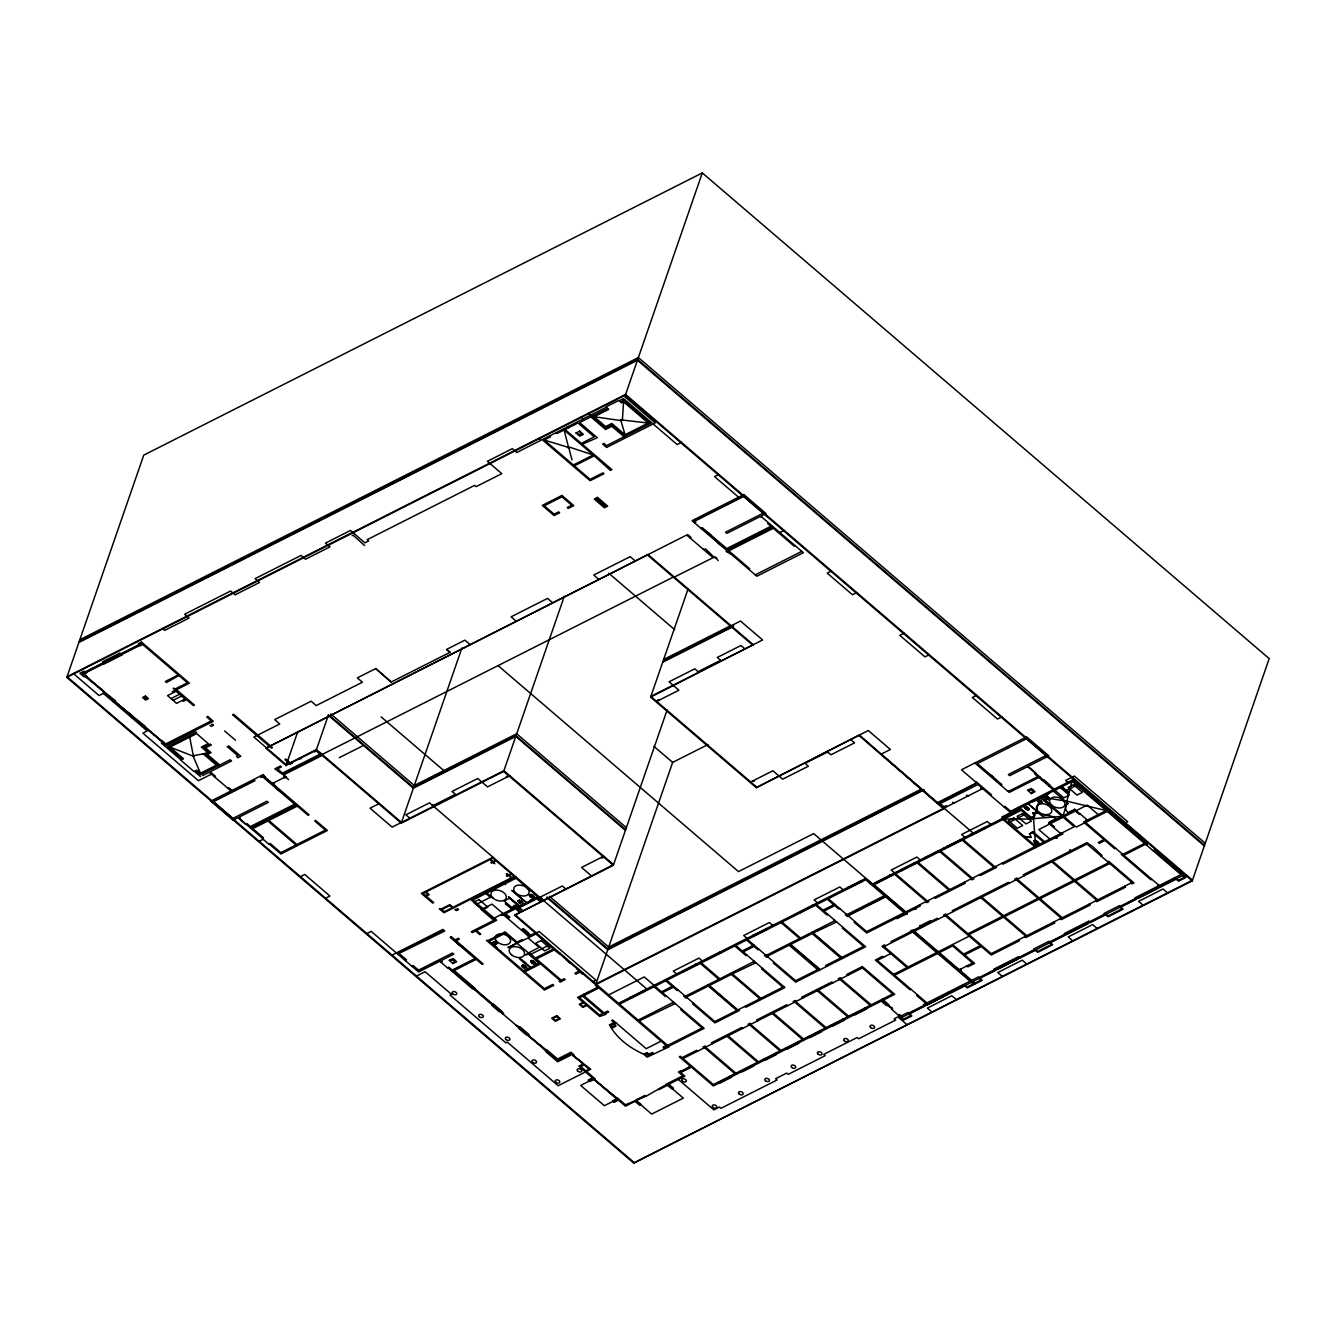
<?xml version="1.0" encoding="UTF-8"?>
<svg xmlns="http://www.w3.org/2000/svg" width="1336" height="1336" viewBox="0 0 1336 1336"><rect width="100%" height="100%" fill="white"/><g stroke="black" fill="none" stroke-linecap="round" stroke-linejoin="round"><path stroke-width="1.5" d="M517.9 900.932L519.27 900.247A3.774 2.405 19.1 0 1 521.591 901.399A3.624 2.305 19.1 0 0 519.236 900.28L517.967 900.915A3.624 2.305 19.1 0 0 519.053 902.702M521.725 965.744L523.077 965.043A3.774 2.405 19.1 0 1 525.399 966.212A3.624 2.305 19.1 0 0 523.044 965.093L521.791 965.728A3.624 2.305 19.1 0 0 522.877 967.498M1029.138 809.432L1029.138 809.432A3.624 2.305 19.1 0 0 1028.052 807.579M1033.78 841.079L1035.149 840.377A3.624 2.305 19.1 0 1 1037.454 841.58M1042.23 802.903L1042.163 802.852A3.624 2.305 19.1 0 0 1041.078 800.999M1049.612 799.078L1049.695 799.078A3.624 2.305 19.1 0 0 1048.526 797.241M194.338 756.26C185.854 756.076 210.136 753.855 206.896 751.851L201.352 747.091L208.266 743.601L196.609 733.614L169.922 747.091L183.533 758.748L181.095 759.967L164.996 746.173L195.173 730.926M549.564 435.92L550.582 436.788L544.203 440.012L573.344 464.995L593.201 454.958L568.401 446.758L564.059 429.992L557.045 433.532L556.026 432.647M497.526 942.615L497.526 942.548A3.774 2.405 19.1 0 1 496.474 944.001M623.561 401.869L648.261 423.044L625.048 434.785L620.923 420.606L622.376 420.289L623.561 401.869L621.624 402.854L619.169 400.75L623.478 398.579L677.152 444.554L681.477 442.383M568.318 446.758L568.034 447.894L569.704 447.827M1066.93 800.932L1072.24 780.107L1009.632 811.737L1012.838 813.14L1020.203 809.416M1067.33 801.667L1063.122 815.845L1075.33 809.683L1075.363 811.052L1079.254 814.375L1080.239 813.875M1033.747 818.534L1040.293 797.642L1074.261 826.733L1035.717 846.206L1001.75 817.114L1072.274 781.476L1180.957 874.596L1134.715 897.959L1136.168 899.362L1121.088 906.994L1119.401 905.691L1104.004 913.49L1105.457 914.876L1090.36 922.508L1089.525 921.79L1104.621 914.175M66.8 677.385L143.77 455.108L702.302 172.928L1269.2 658.615L1192.23 880.892L633.698 1163.072L66.8 677.385L625.332 395.189L702.302 172.928M328.572 714.576L316.214 750.247L286.038 765.495L265.864 748.227L686.671 535.035L712.94 557.563M286.038 765.495L297.728 731.761M316.214 750.247L401.268 823.126L461.905 647.993M401.268 823.126L503.672 771.39L564.31 596.257M688.14 588.792L650.615 697.141L756.293 787.672L859.432 734.984L943.75 808.814L595.672 984.665L514.61 915.21L613.558 864.626L503.906 770.688L392.166 827.134L370.039 808.196L379.391 803.47M265.864 748.227L648.043 554.557L753.27 644.703L650.615 697.141M514.61 915.21L613.324 865.327L667.165 709.85M595.672 984.665L672.643 762.405L708.013 744.536M756.293 787.672L868.283 730.525L890.394 749.479L881.059 754.189L973.226 833.163M633.698 1163.072L1192.48 880.19L625.582 394.487L67.034 676.684L633.949 1162.37M453.054 963.523L454.791 960.133L449.347 960.367L453.054 963.523L456.645 961.72L452.954 958.547L449.347 960.367M1031.375 793.484L1033.112 790.077L1027.668 790.311L1031.375 793.484L1034.966 791.663L1031.258 788.49L1027.668 790.311M497.326 948.309L490.429 942.348M531.695 896.122L531.578 896.172A2.104 1.336 19.1 0 0 532.029 896.707L532.246 896.723M533.214 962.755A2.104 1.336 19.1 0 1 532.864 962.271L533.047 962.17A2.104 1.336 19.1 0 1 533.832 962.621L533.749 962.621M1026.182 807.963L1026.148 807.929A2.087 1.336 19.1 0 0 1026.816 808.363L1027.033 808.313A2.104 1.336 19.1 0 0 1026.683 807.796L1026.415 807.746M1046.556 797.575A2.104 1.336 19.1 0 0 1047.29 798.043L1047.491 797.943A2.104 1.336 19.1 0 0 1047.157 797.442L1046.906 797.392M1035.951 842.114L1036.118 842.031A2.104 1.336 19.1 0 0 1036.402 842.649L1036.636 842.665M79.826 639.76L638.357 357.564L1205.256 843.266M79.141 641.748L637.673 359.551L1204.571 845.254M78.891 642.449L637.422 360.252L1204.337 845.955M606.177 406.812L618.485 400.6M352.119 535.669L353.105 535.168L364.594 545.505M565.044 429.491L577.97 422.961L594.219 436.872L581.277 443.402L564.026 428.622M85.621 671.958L83.817 671.223L79.859 673.227L83.934 676.717L85.721 676.667M121.459 653.855L119.656 653.12L102.505 661.788L103.089 663.124L104.108 664.009L122.478 654.723L121.359 653.605L138.593 644.887L139.428 645.605L122.194 654.306M86.289 671.891L94.372 667.8M94.739 667.616L102.822 663.541M122.127 653.772L130.21 649.697M130.577 649.513L138.66 645.422M607.579 408.432L579.607 422.577L597.275 437.724L582.296 444.27L611.955 469.688L610.435 470.456L594.219 455.826L574.363 465.863L590.095 479.34L602.937 472.86L603.955 473.729L590.128 480.709L542.199 439.644L606.243 407.28L608.698 409.384L594.136 416.732L605.609 426.568L611.804 423.445L625.048 434.785M620.522 401.902L623.528 400.382L650.448 423.445L606.527 445.639L603.939 443.418L602.636 444.086L606.561 447.46L655.258 422.861L623.428 395.573M86.339 672.425L103.59 663.708L102.755 662.99L85.521 671.707L86.64 672.826L84.235 674.045L86.723 676.166L85.621 676.868L115.764 701.066L112.992 701.617M576.05 432.947L579.64 431.144L583.331 434.317L579.74 436.12L576.05 432.947L581.544 435.219L579.64 431.144M103.373 693.367L99.064 695.538L73.33 673.511M178.256 674.947L165.313 681.477L166.516 682.512L178.907 675.498M144.238 697.793L145.49 697.158L146.793 698.277L145.541 698.912M132.247 718.1L132.782 716.981M171.008 698.578L179.625 694.219M173.079 700.365L181.713 696.006M142.05 726.5L144.822 725.949L114.679 701.767L133.266 716.58M196.576 732.111L167.735 746.674L182.447 759.282M718.851 474.414L714.543 476.585L738.608 497.209M218.636 765.578L205.31 754.155L209.084 752.251L203.54 747.492L210.453 744.002M203.54 747.492L205.544 747.876L211.472 744.87M376.101 668.885L390.997 682.145L450.282 652.202L446.875 649.764M692.749 521.29L744.486 495.138M694.536 522.81L695.839 522.159L694.72 521.207L743.851 496.374L763.374 513.107L725.515 532.229L726.867 533.381L759.833 516.731L761.921 517.182M200.534 776.617L194.421 771.39L196.86 770.154L200.467 773.243L216.449 765.177L203.122 753.755M202.504 775.615L209.151 772.258L230.994 790.962M211.372 774.162L198.446 780.692L142.919 733.13L147.227 730.942L103.189 693.2L103.724 692.081M701.183 528.522L702.485 527.87L726.7 548.595L770.939 526.25L767.599 523.395L768.584 522.894M214.528 776.851L215.514 776.35L210.153 771.757L231.529 760.952L230.143 759.766L200.5 774.746L195.774 770.705M689.994 537.89L690.979 537.389L687.656 534.534M708.397 532.914L710.835 535.018M227.855 788.273L228.84 787.772L231.98 790.478M703.32 549.313L705.775 549.079L713.558 556.745M717.983 542.917L720.488 545.055M211.556 801.717L254.308 780.107M260.77 776.834L263.292 775.565M265.113 777.135L263.342 774.63L210.871 801.132L233.082 820.17L238.292 817.532L263.459 839.091L259.151 841.279M673.945 576.751L282.581 774.479L274.832 768.818L280.41 766.012L281.428 766.881L277.554 768.835L282.547 773.11L320.189 754.105L316.482 750.932L314.611 751.884L313.593 751.016M772.943 526.618L726.4 550.131L692.081 520.706L743.818 494.57L766.029 513.592L760.819 516.23L803.387 552.703L756.861 576.217L726.784 550.449L773.31 526.935M674.329 577.068L713.758 557.329L715.979 557.346M283.766 774.83L322.894 755.074M714.209 557.296L716.68 557.947L715.595 558.481M727.151 550.766L726.066 551.3L728.538 551.952M726.767 551.902L728.487 551.033L701.834 528.188M271.776 782.846L274.247 783.48M284.718 776.316L283.633 776.851L285.019 778.036M271.826 783.764L285.904 776.65M273.162 784.032L275.667 786.169M286.104 777.502L288.593 779.639M718.1 560.619L716.313 558.114M731.043 554.089L727.819 552.319M779.873 532.563L784.182 530.392M276.335 788.524L278.773 790.611M339.244 757.696L362.874 745.772M239.411 818.484L240.396 817.983L239.278 817.031L268.302 802.368L266.95 801.216L233.049 818.35L213.526 801.633L254.976 780.675L253.64 779.539M748.611 569.153L749.613 568.652L728.788 550.816L773.344 528.304L794.152 546.14L795.154 545.639M250.416 827.919L296.943 804.406L262.624 774.997M250.784 828.236L297.327 804.723L309.017 814.76L308.031 815.261L297.344 806.092L268.87 820.488L296.909 844.502L325.383 830.124L314.695 820.972L315.68 820.471L327.387 830.491L280.861 854.005L269.154 843.968M755.274 574.864L801.817 551.35M262.491 838.256L263.476 837.772L252.788 828.604L267.885 820.989L295.924 845.003L280.827 852.635L270.139 843.467L268.803 844.152L262.457 838.724M831.576 570.973L827.251 573.161L852.435 594.72L856.743 592.549M663.658 659.516L730.675 625.649M731.143 625.749L740.478 621.023L762.605 639.977L650.866 696.44L756.543 786.971M662.957 661.504L733.715 625.766M662.723 662.205L733.464 626.467M432.096 805.074L433.549 805.341M719.904 659.667L719.92 660.669M432.831 805.708L455.376 794.319L452.052 791.463L477.737 778.487L487.556 786.887L509.734 775.682M300.433 876.633L304.742 874.462L329.909 896.022L325.6 898.21M656.694 701.433L678.872 690.228L669.069 681.811L694.753 668.835L698.093 671.691L720.638 660.301L717.298 657.446L740.929 645.505L744.904 648.929M904.121 633.13L899.813 635.318L924.98 656.878L929.288 654.707M492.984 857.244L421.391 893.417L432.68 903.086L433.666 902.585L426.184 896.155L429.157 894.652L426.017 891.964L489.945 859.649L492.45 861.803L490.83 862.622L491.481 863.173L493.101 862.355L494.754 863.774L493.719 862.037L496.14 860.818L511.137 873.66L508.715 874.88L506.327 873.694L508.081 875.197L506.478 876.015L508.732 875.748L511.237 877.886L452.971 907.328L449.815 904.639L441.164 909.014L439.344 908.797L443.97 912.755L515.562 876.583M366.866 933.563L371.191 931.376L418.569 971.973L440.128 961.085L441.231 962.037M515.93 876.9L470.94 899.646L494.621 919.936L471.257 931.726L472.276 932.612L475.516 930.975L479.774 934.615L480.76 934.115L476.501 930.474L496.625 920.304L494.671 917.899M458.165 909.432L456.378 910.334L455.259 909.382M477.386 903.821L490.312 897.291M392.049 955.123L442.884 929.438L444.738 931.025L398.996 953.436L406.545 959.899L405.242 960.567M443.552 930.023L397.677 953.203L405.894 960.233M603.755 856.226L581.577 867.431L591.38 875.848M750.715 781.977L772.893 770.772L782.712 779.172L808.397 766.196L805.057 763.34L827.619 751.951L830.942 754.807L854.572 742.866L850.581 739.459M513.675 906.66L515.111 905.925M514.059 907.712L516.581 906.443M519.186 905.507L492.333 919.068L481.227 909.565L491.999 904.121L503.104 913.624M530.158 900.464L535.82 897.608M516.247 908.38L519.22 910.918M539.811 897.358L562.356 885.968L565.696 888.824M540.913 897.809L540.88 896.823M828.353 752.585L826.884 752.318M456.912 943.049L459.35 945.137M411.906 966.262L413.208 965.611L418.519 970.17L452.436 953.036L453.772 954.188L441.114 960.584L442.216 961.536L440.88 962.221L447.543 967.932L448.879 967.247L474.247 988.974M439.945 960.267L418.552 971.072L412.54 965.945M416.481 976.065L425.099 971.706L451.535 994.351L450.082 995.069L505.843 1042.832L507.279 1042.113L558.164 1085.717L585.469 1071.923M976.666 695.304L972.357 697.475L997.524 719.035L1001.85 716.864M452.219 970.103L475.031 958.58L450.232 937.321L451.401 936.736L455.092 939.909L458.331 938.273L459.35 939.141L456.11 940.778L483.131 963.924L482.146 964.425L476.234 959.348L454.223 970.47L475.249 988.49L474.03 989.241L491.798 1004.472L493.235 1003.904L501.852 1011.285L500.649 1012.053L518.418 1027.267L519.854 1026.699L529.023 1034.565L528.037 1035.066L518.869 1027.2M526.601 933.029L527.854 932.378L523.411 928.587L522.159 929.221L529.741 935.718L528.304 936.436L529.323 937.321L535.97 933.964L553.455 948.944L535.402 958.062L529.49 952.985L525.616 954.939L528.505 953.987L539.243 963.189M529.991 934.582L531.461 934.849M535.936 932.578L530.743 935.217L527.586 932.528M500.75 951.249L501.117 951.566M516.748 943.166L507.947 947.625L528.071 937.955L539.176 947.475L528.405 952.919L505.175 933.263L489.143 941.362L523.745 971.005M530.96 954.255L549.012 945.137M473.695 988.506L472.71 989.007L447.894 967.748M523.795 970.988L539.594 963.005L528.488 953.487M559.918 953.119L559.3 953.937L554.473 949.812L536.421 958.931L561.22 980.19L564.093 978.737L565.111 979.605L560.185 982.094L559.166 981.225L560.235 980.674L540.612 963.874L524.814 971.856L544.387 988.69L552.686 984.498L553.705 985.367L544.453 990.043L486.438 940.327L488.124 940.494L505.142 931.893L517.082 942.114L521.842 939.709L522.86 940.577M567.316 959.465L565.963 959.649L570.405 963.456L571.023 962.638M492.8 1004.872L491.815 1005.373L499.33 1011.803L500.315 1011.302M921.423 789.058L608.715 947.04L549.463 896.289M922.591 790.11L608.014 949.044L547.209 896.94M924.211 789.86L607.78 949.746L546.975 897.642M578.421 968.984L577.068 969.168L579.273 971.055L574.881 973.276L575.899 974.161L579.941 972.107L582.078 973.944L583.414 973.259M502.837 1013.974L503.689 1013.54L501.468 1011.636M937.555 802.602L976.666 782.829L961.452 769.786L1026.616 736.871L1048.827 755.892L1027.718 766.563L1054.188 789.225M991.062 775.281L993.516 777.385M938.239 803.186L976.499 783.364M593.134 981.593L595.923 980.173L539.093 931.493L528.956 936.62L503.505 914.826M595.923 983.964L982.628 788.607L1011.853 813.641L871.99 884.298M516.164 1025.38L519.236 1026.866M596.741 984.682L595.388 985.35L597.61 987.254L577.503 997.424L583.147 1002.267L579.189 1004.255L582.897 1007.428L586.838 1005.44L599.714 1016.462L606.01 1014.274L605.275 1013.64L608.682 1011.92L607.663 1011.051L599.68 1015.076L579.507 997.792L598.996 987.955L666.647 1045.904M1028.82 767.515L1026.733 767.048L1009.665 775.682L1008.329 774.529L1046.188 755.408L1026.649 738.674L977.384 763.557L1001.95 784.616L1000.781 785.201M519.42 1027.685L518.435 1028.186L526.501 1035.083L527.486 1034.582M990.577 795.421L991.562 794.92L976.198 781.744M1007.444 790.912L1009.365 790.962L1037.838 776.567L1034.498 773.711L1035.851 773.043L1029.505 767.599M608.682 994.902L644.253 976.933L654.055 985.333M1039.842 776.951L1009.214 792.415L974.879 763.006M1042.364 780.458L1043.717 779.773L1050.063 785.201M1003.904 806.844L1004.889 806.343L1010.617 811.236M631.16 997.291L643.384 991.112M683.615 970.788L695.839 964.609M707.612 958.663L719.82 952.485M754.038 935.2L766.263 929.021M800.398 911.787L812.605 905.608M848.46 887.505L860.668 881.326M1049.027 786.169L1050.013 785.668M631.227 997.825L644.152 991.279M683.681 971.322L696.607 964.776M707.663 959.198L720.605 952.668L719.77 951.95M767.031 929.205L754.105 935.734L753.27 935.016M813.39 905.791L800.448 912.321L799.613 911.603M848.51 888.039L861.436 881.51M1033.196 801.6L1038.857 798.744M1043.266 796.506L1048.927 793.651M877.435 881.927L889.659 875.765M901.549 869.753L913.774 863.574M925.531 857.628L937.755 851.466M947.859 846.356L960.083 840.177M971.973 834.165L984.198 828.003M877.502 882.478L890.427 875.932L889.592 875.23M901.616 870.287L914.542 863.757L913.707 863.039M925.597 858.163L938.523 851.633L937.705 850.915M947.909 846.89L960.851 840.361L960.016 839.643M984.966 828.17L972.04 834.699L971.205 833.998M661.47 991.796L673.227 985.851M742.215 950.998L753.988 945.053M822.976 910.2L834.733 904.255M1021.222 810.301L873.995 884.683L906.76 912.738M546.591 1050.964L545.606 1051.465L557.646 1061.769L572.025 1054.522L573.996 1054.872L570.973 1052.267L557.58 1059.03L547.025 1049.979L545.589 1050.547L527.82 1035.333L546.391 1050.146M662.489 992.681L673.26 987.237L677.152 990.56L678.137 990.059M743.233 951.883L754.022 946.439L757.896 949.762L758.898 949.261M823.995 911.085L834.766 905.624L838.657 908.964L839.643 908.463M1066.479 790.461L1076.716 785.284M1008.413 822.809L1025.664 814.108M666.38 996.005L665.378 996.506L654.005 986.753M747.125 955.207L746.139 955.708L734.75 945.955M827.886 914.408L826.884 914.909L815.511 905.157M613.775 1024.094L616.08 1026.081L612.84 1027.718L609.517 1024.862L614.092 1022.541L611.688 1020.487L612.673 1019.986L646.173 1048.677L661.086 1041.145M614.042 1024.328L616.38 1023.159M1031.275 817.565L1034.615 816.129L1031.459 817.732M1032.995 812.722L1039.358 813.49M673.043 1001.716L672.609 1002.685M684.8 995.771L683.815 996.272L685.936 998.092L686.938 997.591M753.788 960.918L753.354 961.887M765.561 954.973L764.559 955.474L766.697 957.294L767.682 956.793M834.549 920.12L834.115 921.088M846.306 914.175L845.321 914.676L847.441 916.496L848.443 915.995M571.006 1053.636L557.613 1060.4L546.04 1050.48M638.107 1020.12L673.595 1002.184M685.351 996.238L754.339 961.386M766.112 955.44L835.1 920.587M846.857 914.642L884.315 895.721M639.126 1020.988L675.164 1003.536M686.37 997.124L708.381 986.001L736.887 1010.417M731.376 974.378L709.366 985.5L737.873 1009.916M767.131 956.325L789.142 945.203L817.632 969.619L795.638 980.741M847.876 915.527L885.334 896.59M848.16 915.761L885.618 896.84M755.909 962.738L732.362 973.877L760.869 998.309M836.67 921.94L813.123 933.079L841.613 957.495M1068.132 812.689L1074.879 809.282M1001.95 863.273L1002.969 864.142L1062.688 833.965L1060.684 833.58L1048.56 823.193L1062.137 816.346L1033.813 818.634M1030.891 837.421L1024.428 836.536L1030.891 837.421A6.68 4.258 19.1 0 0 1029.455 833.998L1032.945 831.727L1044.618 841.713M681.828 1009.248L680.842 1009.749L702.118 1027.985M693.601 1003.303L692.599 1003.804L714.91 1022.908L739.426 1010.517L738.407 1009.649M762.572 968.45L761.587 968.951L782.879 987.187M774.346 962.505L773.36 963.005L795.655 982.11L865.628 946.756L816.496 904.656M843.333 927.652L842.348 928.153L863.624 946.389L825.631 965.577L826.65 966.446M855.107 921.706L854.105 922.207L866.697 932.979L920.32 905.892L919.302 905.023M1029.455 833.998L1032.327 832.545M1049.545 824.095L1038.757 829.539L1049.862 839.058M1048.56 823.193L1050.58 823.577L1075.363 811.052M1076.348 810.551L1087.137 805.107L1098.242 814.626M1053.469 827.401L1054.455 826.9L1050.58 823.577M1060.133 833.113L1062.688 833.965M1086.903 819.586L1085.918 820.087L1087.487 821.44L1087.454 820.07L1074.511 809.215M904.121 912.688L866.663 931.61L828.27 898.71M905.741 911.87L1034.732 846.707M1086.469 820.571L1083.513 822.058L1103.953 839.576L1098.209 842.482L1099.227 843.367L1104.972 840.461L1114.591 848.694L1115.593 848.193M1087.454 820.07L1106.225 810.585L1067.631 801.366M1107.243 811.453L1076.265 827.101L1041.278 797.141L1066.596 801.216M906.376 913.941L897.04 918.667L896.289 918.032M592.516 1077.935L588.191 1080.123L589.777 1081.475L595.238 1078.937L586.471 1071.422L590.779 1069.234L572.877 1055.59L582.58 1062.788M588.658 1080.523L592.967 1078.336L578.805 1066.212L583.131 1064.024L582.129 1063.172M589.31 1081.074L580.692 1085.433L604.373 1105.724L612.99 1101.365M609.517 1024.862A59.853 38.143 19.1 0 0 643.852 1054.271L647.075 1052.634L649.396 1054.622M648.929 1054.221L652.269 1052.534L653.755 1053.803M666.18 1045.503L663.057 1047.09L664.526 1048.359M667.633 1045.403L703.103 1027.484M783.865 986.686L714.877 1021.539L666.764 980.307M819.168 968.85L790.127 944.702L812.138 933.58L840.628 957.995M649.58 1054.772L653.104 1053.252M663.691 1047.641L667.015 1046.222M668.651 1046.288L704.122 1028.353L654.991 986.252M920.888 925.514L930.24 920.788L930.975 921.423M1123.409 823.961L1127.718 821.774L1074.328 776.032L1065.61 780.424L1067.831 782.328M913.39 931.008L921.823 926.75L920.287 925.447M883.079 947.024L912.722 932.044M913.707 931.543L974.612 984.215L967.314 987.905L963.156 984.649M1126.365 827.819L1127.35 827.318M681.978 1057.695L696.524 1050.347L697.542 1051.215M889.743 952.735L890.043 953.971M682.997 1058.563L862.371 967.949L892.732 993.951L713.34 1084.582L680.308 1056.275L679.323 1056.776L690.144 1066.044L689.176 1066.529L690.345 1067.681L681.711 1072.04L680.892 1071.322L689.51 1066.963M890.761 953.603L877.284 960.4L926.933 1002.935M1133.028 833.53L1134.013 833.029M1137.938 836.403L1140.092 835.317M613.641 1101.916L617.95 1099.745L625.448 1106.175L635.519 1101.081L639.961 1104.889M1101.048 856.059L1102.033 855.558L1092.764 846.623L1086.953 842.632L1071.589 850.397L1069.585 850.013L1070.604 850.882L1023.259 874.813L1024.278 875.681M618.418 1100.146L614.109 1102.317L612.539 1100.964L616.681 1098.66M681.661 1071.505L689.56 1067.497M690.194 1067.414L691.163 1066.913L713.374 1085.951L719.453 1082.878L718.434 1081.993M1122.257 853.904L1121.255 854.405L1150.88 879.773L1151.866 879.288M636.253 1099.879L644.87 1095.52L645.856 1096.372L666.43 1084.632L667.265 1085.35L658.648 1089.708M1107.711 861.753L1108.696 861.269L1133.963 882.912L1131.976 883.898L1130.974 883.029M637.021 1100.062L644.937 1096.054M658.581 1089.157L666.497 1085.166M1122.808 854.389L1144.534 843.4M636.587 1100.547L641.029 1104.338L639.51 1105.122L635.068 1101.315M645.705 1096.238L625.415 1104.788L617.666 1098.159L616.347 1098.66L594.136 1079.638L617.165 1098.259M967.965 933.747L1038.039 898.343M1073.509 880.424L1039.024 897.842L1017.28 879.222M1108.73 862.638L1074.511 879.923L1052.751 861.286M1123.827 855.257L1145.553 844.269M1146.305 844.903L1147.29 844.402L1072.24 780.107M968.984 934.615L1003.57 917.147M1109.748 863.507L1004.555 916.646L1026.766 935.668M893.567 974.361L936.686 952.585M938.306 951.766L969.201 936.152M894.586 975.23L937.705 953.453M939.325 952.635L952.618 945.921L972.608 963.039L959.315 969.752M1152.968 850.615L1153.953 850.113L1185.884 877.468L1178.586 881.159L1175.763 879.055M786.537 1048.309L798.043 1042.497M809.082 1036.92L820.588 1031.108M843.133 1019.719L831.627 1025.53L832.462 1026.248L843.968 1020.437L842.715 1019.218M719.853 1082.561L730.642 1077.117M742.215 1071.272L753.003 1065.827M764.776 1059.882L775.548 1054.438M786.921 1048.793L776.099 1054.254L775.08 1053.386M787.321 1048.493L798.093 1043.049M798.644 1042.865L809.466 1037.404M809.866 1037.103L820.638 1031.642M821.189 1031.476L832.011 1026.015L830.992 1025.13M832.411 1025.697L843.183 1020.253M843.734 1020.086L854.556 1014.608L853.537 1013.74M854.956 1014.308L865.728 1008.864M881.71 1000.898L866.279 1008.697L865.26 1007.828M883.33 1000.079L894.736 994.318L862.338 966.563L846.807 974.428L847.826 975.297M910.968 989.275L909.983 989.759L875.28 960.033L882.545 956.359L883.564 957.227M886.987 1004.572L881.977 1000.881M887.638 1005.123L886.553 1005.657L881.259 1001.132M887.872 1005.323L888.857 1004.822L882.311 999.211L882.328 1000.213M887.739 1005.54L892.615 1008.63L882.428 1000.664M960.333 970.637L961.319 970.136L960.3 969.251M917.632 994.969L916.646 995.47L925.948 1003.436M891.529 1009.164L898.109 1014.926L899.646 1014.642L898.46 1014.742M899.429 1015.226L898.36 1015.777L903.47 1020.153L911.837 1015.928L908.129 1012.438L901.6 1015.744L899.195 1015.026L901.95 1017.397L908.63 1014.024L910.567 1015.677L904.171 1018.917M900.08 1015.777L902.986 1018.884M1158.529 884.983L1158.228 886.085M924.078 1005.39L908.981 1013.005L909.816 1013.723L924.913 1006.108L923.443 1004.705L970.053 981.158L910.918 930.557L913.991 930.006M948.677 992.949L963.774 985.333L964.609 986.035L949.512 993.667L947.842 992.381M994.502 969.802L979.405 977.434L980.24 978.152L995.337 970.52L993.867 969.118L1018.266 956.793L1019.936 958.079L1035.033 950.464L1034.198 949.746L1019.101 957.378M1049.829 941.847L1064.926 934.231L1065.744 934.949L1050.664 942.565L1048.977 941.279L1033.58 949.061L1037.738 952.317L1052.685 944.769L1050.33 942.431M1120.253 906.276L1135.35 898.644M1159.949 886.219L1175.045 878.587M909.766 1013.189L916.763 1009.649M917.131 1009.465L924.128 1005.924M926.867 1004.538L936.62 999.612M936.97 999.428L946.723 994.518M949.462 993.132L956.459 989.592M956.827 989.408L963.84 985.868M987.003 974.161L994.552 970.353M997.291 968.967L1007.043 964.041M1007.394 963.857L1017.147 958.931M1019.886 957.545L1026.883 954.004M1027.25 953.82L1034.248 950.28M1050.597 942.03L1057.611 938.49M1057.962 938.306L1064.976 934.766M1067.715 933.38L1077.467 928.453M1077.818 928.269L1087.571 923.36M1090.31 921.974L1097.307 918.433M1097.674 918.25L1104.672 914.709M1127.851 903.002L1135.4 899.178M1138.138 897.809L1147.891 892.882M1148.242 892.698L1157.995 887.772M1160.733 886.386L1167.731 882.845M1168.098 882.662L1175.095 879.121M924.796 1005.858L949.178 993.533M995.22 970.27L1019.602 957.945M1105.34 914.626L1108.162 916.747L1123.108 909.181L1120.754 906.843M1136.068 899.111L1160.45 886.787M982.628 788.607L980.524 788.273L981.609 787.722L977.902 784.549L940.26 803.571L943.967 806.744L946.038 805.691L947.057 806.577M1039.842 801.784A2.104 1.336 19.1 0 1 1039.208 801.383L1039.174 801.35A2.104 1.336 19.1 0 0 1039.825 801.8L1040.059 801.734A2.104 1.336 19.1 0 0 1039.592 801.183L1039.441 801.149M520.756 902.535L520.522 902.518A2.104 1.336 19.1 0 1 520.055 901.934L520.255 901.917A2.104 1.336 19.1 0 1 520.923 902.318L520.957 902.351M533.515 962.805L533.448 962.822A2.104 1.336 19.1 0 1 532.897 962.271M524.53 967.347L524.463 967.347A2.104 1.336 19.1 0 1 523.862 966.73L524.079 966.713A2.104 1.336 19.1 0 1 524.848 967.164L524.764 967.164M1033.53 819.035L1035.717 846.206M1003.971 819.001L1033.346 819.018M1048.56 799.412L1049.211 798.961A3.19 2.037 19.1 0 0 1048.142 797.291L1046.222 797.058L1046.372 798.427A3.19 2.037 19.1 0 0 1048.376 799.379L1049.645 799.329L1048.409 799.713A3.624 2.305 19.1 0 1 1046.021 798.51M622.325 420.038L648.261 423.044M594.136 416.732L620.923 420.606M1027.968 810.017L1029.138 809.482L1027.835 810.034A3.624 2.305 19.1 0 1 1025.547 808.848M496.257 941.479L497.46 942.515L496.257 941.479A3.624 2.305 19.1 0 0 493.852 941.746M513.926 905.34L515.111 905.674M1040.894 803.42L1042.03 803.186L1040.861 803.454A3.624 2.305 19.1 0 1 1038.556 802.268M1035.116 840.428L1033.847 841.062A3.624 2.305 19.1 0 0 1034.932 842.832M532.029 960.551L532.062 960.5A3.624 2.305 19.1 0 1 534.367 961.703M544.203 440.012L567.683 447.176M621.758 419.487L620.355 420.055M169.922 747.091L192.284 755.809M1042.497 796.59L1049.178 793.15M1032.477 801.7L1039.158 798.26M536.638 897.575L529.891 900.982M625.332 395.189L1192.23 880.892M1174.428 877.902L1175.88 879.305L1160.784 886.92L1085.517 822.442M1062.036 786.654L1069.067 792.682L1068.082 793.183L1061.034 787.154M1060.316 787.522L1069.201 795.12L1063.823 797.859L1054.939 790.244M1038.857 777.435L1053.202 789.726M1053.319 791.062L1068.216 803.571M1167.497 892.799L1163.055 888.991L1138.623 901.349L1143.065 905.14M1047.023 797.392L1047.057 797.425A2.087 1.336 19.1 0 1 1047.491 797.926M625.081 436.271L611.838 424.931L605.642 428.071L591.948 416.331M624.096 436.772L611.871 426.301L605.592 429.491L590.879 416.882M588.207 413.375L590.428 415.279M581.026 416.999L583.247 418.903M1028.252 803.721L1042.965 816.329A9.97 6.363 19.1 0 1 1056.008 818.567L1049.445 821.874M1028.069 803.804L1042.781 816.413M1124.495 886.302L1125.513 887.171L1096.773 901.7L1095.754 900.815M693.401 520.957L695.188 522.476M573.712 423.712L574.73 424.581M1056.225 837.221L1057.244 838.106L1055.24 837.722M1019.986 807.896L1031.642 817.882L1030.657 818.384L1019.001 808.397M567.249 426.986L568.268 427.854M564.059 429.992L593.201 454.958M1031.96 832.228L1043.616 842.214M1036.803 842.465L1036.836 842.498A2.104 1.336 19.1 0 0 1036.168 842.047A2.104 1.336 19.1 0 1 1036.786 842.381M1075.513 880.791L1097.724 899.829M1002.985 819.502L1035.751 847.575M1051.766 861.787L1096.739 900.33M968.6 795.671L966.512 795.354L967.531 796.223M1089.291 904.088L1090.31 904.956L1061.285 919.619L1060.266 918.75M990.661 824.362L987.321 821.506L961.636 834.482L964.959 837.338M538.992 438.241L541.214 440.145L516.781 452.486L512.339 448.679L487.356 461.304L501.802 473.662L476.1 486.638L474.631 485.385L367.2 539.66L368.669 540.93L364.895 542.833L350.466 530.459L325.5 543.084L329.942 546.875L305.51 559.233L301.068 555.425L255.076 578.655L259.518 582.463L235.086 594.804L230.644 590.996L184.652 614.243L189.094 618.05L164.662 630.392L162.441 628.488M984.131 827.452L985.4 828.387M954.589 802.752L952.501 802.435L953.52 803.303M1097.073 928.386L1092.648 924.579L1068.199 936.92L1072.641 940.728M647.793 555.258L753.02 645.405M971.222 834.165L972.241 835.033M1017.815 878.938L1016.796 878.069L1014.725 879.121L1015.744 879.99M1040.043 898.727L1062.254 917.748M1016.295 879.723L1061.268 918.25M995.47 866.53L996.489 867.415L980.424 875.531L979.405 874.662M963.189 839.609L994.936 866.813M962.204 840.11L993.951 867.314M635.285 561.003L630.191 556.644L593.735 575.065L598.812 579.423M960.267 839.709L961.285 840.578M1009.281 883.263L1008.262 882.378L952.217 910.701L953.236 911.569M1053.803 922.024L1054.822 922.892L1025.814 937.538L1024.795 936.67M947.09 846.172L948.126 847.224M943.55 848.16L944.569 849.028M972.925 877.919L973.944 878.804L971.89 879.84L970.871 878.971M940.644 850.999L972.391 878.203M939.659 851.5L971.406 878.704M937.955 850.982L938.974 851.85M608.832 573.278L674.63 629.64M964.392 882.244L965.41 883.113L935.317 898.31L934.298 897.441M981.793 897.141L1003.536 915.778M980.808 897.642L1025.781 936.169M924.762 857.462L925.815 858.497M1018.333 939.943L1019.351 940.811L991.228 955.023L981.325 946.539L964.709 954.923L974.612 963.406L967.782 966.863L966.763 965.995M920.237 859.933L916.897 857.077L891.212 870.053L894.535 872.909M918.099 862.388L949.846 889.592M917.114 862.889L948.861 890.093M913.958 863.106L914.976 863.975M1026.666 963.957L1022.224 960.167L997.792 972.508L1002.234 976.315M900.781 869.569L901.817 870.621M946.756 914.843L945.738 913.974L943.684 915.01L944.702 915.878M927.835 900.715L928.854 901.583L926.783 902.618L925.764 901.75M895.554 873.794L927.301 900.982M894.569 874.278L926.316 901.483M889.843 875.28L890.862 876.165M938.223 919.151L937.204 918.283L890.945 941.646L891.964 942.531M915.611 908.263L916.362 908.897L913.29 909.449M952.585 944.552L963.69 954.054L980.307 945.671L945.237 915.611L914.342 931.225L971.673 980.34L978.553 976.867L982.261 980.34L974.963 984.031L913.022 931.192M552.653 602.753L547.56 598.394L511.087 616.815L516.18 621.173M876.667 881.76L877.702 882.812M659.416 700.047L657.963 699.78L658.698 700.415M753.437 780.608L754.172 781.243L752.719 780.975M872.341 883.864L813.674 833.614L738.491 871.59L498.077 665.612M871.99 883.814L865.695 878.42L618.485 1003.303L514.844 914.509M872.358 884.131L907.278 913.874L905.641 913.306M922.642 927.034L919.986 925.597L921.005 926.466M865.327 878.604L906.96 914.024M905.14 913.557L865.728 879.789L619.503 1004.188L669.202 1046.756L647.175 1057.127L643.852 1054.271M860.618 880.791L861.887 881.727M847.675 887.321L848.727 888.373M843.15 889.809L839.81 886.954L814.125 899.93L817.448 902.785M956.242 999.545L951.8 995.737L927.368 1008.079L931.81 1011.886M653.939 746.373L672.643 762.405M885.501 945.788L884.482 944.919L882.061 946.138L907.044 967.548M884.065 946.523L908.029 967.047M827.268 899.212L833.747 904.756M812.555 905.073L813.824 906.008M799.646 911.787L800.665 912.655M816.83 929.823L817.849 930.691M811.987 932.261L842.532 958.43M470.005 644.503L464.911 640.144L446.508 649.446L449.931 652.385M888.507 1005.657L891.847 1008.513M906.827 1024.512L897.942 1016.896L894.168 1018.8L895.654 1020.069L858.647 1038.773L857.161 1037.504L823.744 1054.371L825.23 1055.64L788.223 1074.344L786.737 1073.075L775.598 1078.703L777.084 1079.972L720.939 1108.329L719.469 1107.076L713.892 1109.882L678.354 1079.438M782.011 922.09L800.598 938.022M781.009 922.575L799.613 938.523M841.346 978.553L840.327 977.685L838.273 978.737L839.292 979.605M840.812 978.837L871.172 1004.839M839.826 979.338L870.187 1005.34M772.726 925.38L769.386 922.525L743.701 935.517L747.024 938.373M789.643 943.55L820.187 969.719M832.812 982.878L831.794 981.993L801.717 997.207L802.736 998.075M766.213 928.487L767.482 929.422M818.267 990.226L848.627 1016.228M753.304 935.2L754.322 936.068M817.281 990.727L847.625 1016.729M626.35 827.702L516.698 733.765L414.294 785.501L330.827 713.975M625.665 829.706L516.013 735.752L413.609 787.488L330.126 715.979M625.415 830.407L515.763 736.453L413.358 788.19L328.322 715.328M747.509 939.509L796.657 981.609M746.523 940.01L753.003 945.554M735.735 945.454L784.883 987.554L745.905 1007.244L744.887 1006.375M796.256 1001.349L795.237 1000.464L793.183 1001.516L794.202 1002.384M795.722 1001.616L826.082 1027.618M794.736 1002.117L825.08 1028.119M820.17 1030.607L821.423 1031.826L809.917 1037.638L808.447 1036.519M787.722 1005.657L786.704 1004.789L756.61 1019.986L757.629 1020.854M720.02 952.017L721.039 952.885M503.672 771.39L613.324 865.327M507.78 776.667L506.311 776.4L507.062 777.034M601.801 857.228L602.536 857.862L601.083 857.578M391.364 681.961L375.717 668.568L357.313 677.87L362.407 682.228L316.231 705.558L311.138 701.2L274.665 719.62L279.758 723.978L253.89 737.054L286.271 764.81L316.465 749.563L401.501 822.425M730.358 973.51L759.883 998.794M773.177 1013.005L803.537 1039.007M772.191 1013.506L802.535 1039.508M706.827 958.48L707.88 959.532M797.625 1041.996L798.878 1043.216L787.372 1049.027L785.902 1047.925M702.302 960.968L698.962 958.112L673.277 971.088L676.6 973.944M701.25 962.889L719.853 978.82M700.264 963.39L718.868 979.321M695.789 964.074L697.058 965.01M707.763 984.933L737.272 1010.216M751.166 1024.128L750.147 1023.259L748.076 1024.294L749.095 1025.163M750.632 1024.395L780.975 1050.397M749.646 1024.896L779.99 1050.898M682.846 970.604L683.898 971.656M381.127 716.881L444.053 770.788M742.632 1028.436L741.614 1027.568L711.52 1042.765L712.539 1043.633M763.357 1059.314L764.376 1060.183L753.554 1065.644L752.535 1064.775M665.762 980.808L672.242 986.352M728.087 1035.784L758.43 1061.786M727.101 1036.285L757.445 1062.287M540.161 897.174L543.501 900.03M646.791 989.007L429.507 802.852L405.877 814.793L409.868 818.2M531.194 891.312L515.963 878.27L472.944 900.013L494.12 918.166M533.966 893.7L537.807 896.99L519.838 906.058L508.415 896.773L518.836 905.691M740.812 1070.704L741.831 1071.572L731.176 1076.95L730.157 1076.081M540.262 901.666L536.938 898.811L519.42 907.662L522.743 910.517M643.317 990.577L644.587 991.512M532.413 896.506L532.446 896.539A2.104 1.336 19.1 0 0 531.795 896.089M706.076 1046.906L705.057 1046.038L702.986 1047.073L704.005 1047.942M705.542 1047.173L735.885 1073.175M704.556 1047.675L734.9 1073.676M504.824 883.898L505.559 884.532L504.474 884.081M526.668 902.618L511.872 890.427L526.3 902.802M630.392 997.107L631.427 998.159M518.468 905.875L509.584 898.26L504.19 900.982L513.074 908.597M515.462 905.24L516.564 906.192M519.52 912.154L515.529 908.73L502.152 915.494L501.134 914.626M512.59 906.693L513.692 907.645M512.356 908.948L505.375 903.47L512.005 909.131M486.855 892.982L491.665 897.107L490.679 897.608L485.87 893.483M505.659 913.724L509.818 917.298L508.832 917.799L504.657 914.225M527.236 932.695L522.793 928.904L527.052 932.795M587.205 992.531L588.224 993.399M583.966 994.151L584.984 995.036M583.815 995.621L603.989 1012.905M582.73 996.172L602.903 1013.456M299.932 757.913L300.951 758.781L298.863 758.447M668.835 1084.247L673.277 1088.055L671.757 1088.823L666.13 1084.231L682.83 1075.797L678.387 1071.99L680.341 1071.004L681.343 1071.873L680.391 1072.357L684.834 1076.165L668.384 1084.481L672.826 1088.272M291.315 762.255L292.334 763.14L290.263 764.175L287.891 763.607L286.873 762.739L287.941 762.188L284.802 759.499L285.787 758.998L290.229 762.806M672.208 1088.59L683.314 1098.108L651.684 1114.09L640.579 1104.571M530.626 967.531C517.967 955.123 513.642 955.073 530.258 967.715M233.499 714.209L256.829 734.182M257.848 735.05L272.461 747.592L271.475 748.076L232.514 714.71M457.062 908.48L458.532 909.499L456.378 910.584L455.075 909.482M491.164 942.732L496.992 947.725M283.449 774.546L286.589 777.251M224.615 730.942L235.453 740.227M212.09 724.212L213.393 725.314L211.238 726.4L209.936 725.298M211.906 724.296L213.025 725.248M228.556 745.822L240.781 756.276L237.992 757.696L236.606 756.493L237.958 755.825L227.12 746.54M261.973 775.331L272.511 784.366M450.816 937.02L476.117 958.714L452.236 970.788L448.395 967.498M260.102 776.266L261.439 777.418L262.658 776.8L294.621 804.188L250.383 826.55L247.06 823.694L245.707 824.379L239.378 818.935M573.662 1055.707L581.795 1062.688M594.921 1079.755L616.38 1098.142M205.544 747.876L211.088 752.619L207.397 754.489L219.722 765.027M474.848 988.84L492.617 1004.071M474.814 989.358L491.832 1003.954M492.249 1004.405L500.866 1011.786M501.434 1012.17L502.904 1013.439M516.965 1025.48L518.452 1026.749M528.588 1035.433L545.622 1050.029M439.845 960.183L441.732 961.786M86.439 676.467L104.208 691.681M86.406 676.985L94.722 684.115M95.106 684.433L103.423 691.564M115.464 701.884L123.78 709.015M124.164 709.332L132.481 716.463M144.522 726.767L152.838 733.915M153.222 734.232L161.539 741.363M181.061 760.418L193.737 771.289M859.182 735.685L943.75 808.814M495.389 942.849L495.322 942.798A2.104 1.336 19.1 0 0 494.554 942.882L494.955 943.233A2.104 1.336 19.1 0 0 495.355 942.882A2.104 1.336 19.1 0 1 495.055 943.249M193.369 756.777L200.467 773.243M568.902 448.211L571.992 459.885M901.6 1015.744L901.95 1017.397M189.679 737.105L193.252 755.358M530.693 961.202L531.494 960.45L530.776 961.002A3.624 2.305 19.1 0 0 531.862 962.972M534.617 961.887A52.455 33.433 19.1 0 1 536.454 963.941M536.404 964.225A52.471 33.45 19.1 0 1 535.035 964.909M534.617 964.826A52.421 33.417 19.1 0 1 532.062 963.139M525.632 966.429A52.455 33.433 19.1 0 1 527.47 968.483M527.419 968.767A52.471 33.45 19.1 0 1 526.05 969.452M525.632 969.368A52.421 33.417 19.1 0 1 523.077 967.665M496.224 944.101A52.455 33.433 19.1 0 1 493.735 944.853M493.318 944.752A52.471 33.45 19.1 0 1 491.899 943.533M491.915 943.249A52.421 33.417 19.1 0 1 493.669 941.863M521.808 904.555A52.421 33.417 19.1 0 1 519.27 902.869M520.305 901.9A2.104 1.336 19.1 0 1 520.906 902.251M523.612 903.954A52.471 33.45 19.1 0 1 522.242 904.656M521.825 901.633A52.471 33.45 19.1 0 1 523.662 903.687M530.509 896.89A3.774 2.405 19.1 0 1 529.407 895.12L530.759 894.435A3.774 2.405 19.1 0 1 533.081 895.588A3.624 2.305 19.1 0 0 530.726 894.469L529.473 895.103A3.624 2.305 19.1 0 0 530.559 896.89M533.315 898.744A52.421 33.417 19.1 0 1 530.776 897.057M535.101 898.159A52.471 33.45 19.1 0 1 533.749 898.844M535.135 897.859A52.471 33.45 19.1 0 0 533.315 895.821A52.421 33.417 19.1 0 1 535.085 897.859M1037.705 841.764A52.455 33.433 19.1 0 1 1039.542 843.818M1039.492 844.101A52.471 33.45 19.1 0 1 1038.122 844.786M1037.688 844.703A52.405 33.417 19.1 0 1 1035.183 843.033M1037.688 844.736A52.471 33.45 19.1 0 1 1035.149 843.049M1034.431 815.979A6.68 4.258 19.1 0 1 1032.995 812.555M1025.28 808.664A52.455 33.433 19.1 0 1 1023.443 806.593M1026.582 807.762A2.104 1.336 19.1 0 1 1027.017 808.263M1026.8 808.38A2.104 1.336 19.1 0 1 1026.198 808.029M1023.493 806.326A52.471 33.45 19.1 0 1 1024.862 805.625M1025.296 805.725A52.405 33.417 19.1 0 1 1027.835 807.412M1038.306 802.068A52.455 33.433 19.1 0 1 1036.469 800.014M1036.519 799.746A52.471 33.45 19.1 0 1 1037.888 799.045M1038.322 799.145A52.405 33.417 19.1 0 1 1040.861 800.832M1067.948 812.522A9.97 6.363 19.1 0 1 1068.032 803.671M1043.967 795.972A52.471 33.45 19.1 0 1 1045.337 795.287M1045.771 798.31A52.471 33.45 19.1 0 1 1043.934 796.256M497.059 942.448L497.059 942.481A3.19 2.037 19.1 0 1 496.04 943.767L494.053 943.216L494.22 941.963A3.19 2.037 19.1 0 1 496.19 941.746L497.059 942.448M521.691 902.301L519.453 902.635A3.19 2.037 19.1 0 1 518.368 900.982L519.22 900.548A3.19 2.037 19.1 0 1 521.207 901.516L521.691 902.301M525.499 967.097L523.077 967.297A3.19 2.037 19.1 0 1 522.192 965.778L523.027 965.36A3.19 2.037 19.1 0 1 525.198 966.462L525.499 967.164M533.181 896.489L530.943 896.84A3.19 2.037 19.1 0 1 529.874 895.17L530.709 894.753A3.19 2.037 19.1 0 1 532.713 895.705L533.181 896.556M534.484 962.571L532.062 962.755A3.19 2.037 19.1 0 1 531.177 961.252L532.012 960.818A3.19 2.037 19.1 0 1 534.183 961.937L534.484 962.571M1025.413 807.913L1025.714 808.614A3.19 2.037 19.1 0 0 1027.885 809.733L1028.737 809.349A3.19 2.037 19.1 0 0 1027.835 807.796L1025.447 807.779M1037.571 842.431L1035.149 842.632A3.19 2.037 19.1 0 1 1034.248 841.112L1035.099 840.695A3.19 2.037 19.1 0 1 1037.27 841.814L1037.571 842.515M1038.439 801.333L1038.74 802.034A3.19 2.037 19.1 0 0 1040.911 803.153L1041.763 802.719A3.19 2.037 19.1 0 0 1040.861 801.199L1038.439 801.333M141.482 642.098L138.343 643.685L138.944 645.021L139.946 645.889L142.718 644.503L187.407 682.796L175.467 688.825L173.179 688.224L175.5 690.194L172.261 691.831L176.152 690.762L185.904 699.112L182.665 700.749L183.316 701.3L186.556 699.68L193.453 705.575L194.438 705.074L176.486 689.693L189.411 683.164L141.482 642.098M83.851 672.609L81.863 673.595L83.901 675.348L82.231 673.661L83.851 672.609M119.689 654.49L104.509 662.172L119.689 654.49M141.516 643.468L140.347 644.052L141.516 643.468M105.377 693.484L113.142 700.147L105.377 693.484M145.474 696.039L142.601 697.492L145.557 700.031L148.43 698.578L145.474 696.039M145.49 696.908L143.87 697.726L145.541 699.162L147.16 698.344L145.49 696.908M561.938 495.456L542.266 505.409L554.106 515.546L559.634 512.757L558.615 511.888L554.073 514.176L544.27 505.776L561.972 496.842L571.775 505.242L567.232 507.53L568.251 508.398L573.779 505.609L561.938 495.456M176.152 691.246L167.534 695.605L176.552 703.337L185.17 698.978L176.152 691.246M134.418 718.384L142.201 725.047L134.418 718.384M144.555 726.25L143.737 726.667L162.324 741.48L144.555 726.25M597.493 497.41L594.253 499.046L604.423 507.764L607.663 506.144L597.493 497.41M597.509 498.779L596.257 499.413L604.406 506.394L605.659 505.76L597.509 498.779M207.765 716.497L206.779 716.998L211.305 720.889L165.764 743.885L162.825 741.38L161.305 743L164.629 745.855L213.309 721.256L207.765 716.497M163.476 743.284L164.779 744.386L163.476 743.284M425.382 892.281L423.028 893.467L425.533 895.604L427.887 894.419L425.382 892.281M493.001 858.113L490.579 859.332L493.084 861.486L495.506 860.25L493.001 858.113M449.831 905.507L441.815 909.565L444.303 911.703L452.336 907.645L449.831 905.507M511.788 874.212L509.367 875.431L511.855 877.568L514.293 876.349L511.788 874.212M478.956 899.545L473.579 902.268L482.463 909.883L487.84 907.161L478.956 899.545M531.544 891.129L534.316 893.517L531.544 891.129M518.134 907.428L517.232 907.879L521.107 909.966L518.134 907.428M539.176 897.675L537.556 898.493L539.878 900.481L541.497 899.662L539.176 897.675M541.063 940.527L535.686 943.249L544.57 950.865L549.948 948.142L541.063 940.527M556.728 1015.61L551.701 1018.149L555.392 1021.322L560.435 1018.783L556.728 1015.61M556.745 1016.479L552.97 1018.383L555.375 1020.453L559.149 1018.533L556.745 1016.479M583.782 1002.818L580.459 1004.488L582.88 1006.559L586.203 1004.872L583.782 1002.818M1073.526 784.75L1068.132 787.472L1077.016 795.087L1082.41 792.365L1073.526 784.75M1044.485 800.748L1047.274 803.12L1044.485 800.748M1045.387 800.297L1048.159 802.669L1045.387 800.297M1013.857 817.933L1008.463 820.655L1017.347 828.27L1022.741 825.531L1013.857 817.933M1022.474 813.574L1017.08 816.296L1025.965 823.911L1031.359 821.189L1022.474 813.574M612.773 1024.094L610.786 1025.096L612.823 1026.833L614.81 1025.848L612.773 1024.094M584.149 1064.909L580.826 1066.579L585.819 1070.854L589.143 1069.184L584.149 1064.909M647.108 1053.519L645.121 1054.505L647.158 1056.258L649.129 1055.256L647.108 1053.519M1086.986 844.001L946.222 915.11L991.195 953.653L1131.959 882.528L1086.986 844.001M730.575 1076.582L719.085 1082.394L719.92 1083.112L731.41 1077.3L730.575 1076.582M752.953 1065.276L741.447 1071.088L742.282 1071.806L753.771 1065.994L752.953 1065.276M775.498 1053.887L763.992 1059.698L764.827 1060.417L776.316 1054.605L775.498 1053.887M865.678 1008.329L854.172 1014.141L855.007 1014.859L866.513 1009.047L865.678 1008.329M1088.69 921.222L1064.291 933.547L1065.644 934.699L1090.026 922.374L1088.69 921.222M946.656 993.967L926.098 1004.371L926.933 1005.073L947.491 994.685L946.656 993.967M1017.08 958.396L996.522 968.784L997.357 969.502L1017.915 959.114L1017.08 958.396M1087.504 922.809L1066.946 933.213L1067.765 933.914L1088.339 923.527L1087.504 922.809M1157.928 887.238L1137.37 897.625L1138.188 898.343L1158.763 887.956L1157.928 887.238M971.389 982.311L965.343 985.367L967.297 987.02L973.326 983.981L971.389 982.311M979.054 978.436L973.009 981.492L974.946 983.162L980.991 980.106L979.054 978.436M1049.461 942.865L1035.767 949.779L1037.721 951.449L1051.415 944.519L1049.461 942.865M1119.885 907.278L1106.191 914.208L1108.145 915.861L1121.839 908.948L1119.885 907.278M1182.661 875.564L1176.615 878.62L1178.552 880.29L1184.598 877.234L1182.661 875.564M577.787 1071.205A2.405 1.536 19.1 0 0 581.678 1071.272A2.405 1.536 19.1 0 0 578.855 1068.767A2.405 1.536 19.1 0 0 577.787 1071.205M452.787 993.951A2.405 1.536 19.1 0 0 456.678 994.034A2.405 1.536 19.1 0 0 453.856 991.529A2.405 1.536 19.1 0 0 452.787 993.951M479.39 1016.746A2.405 1.536 19.1 0 0 483.281 1016.83A2.405 1.536 19.1 0 0 480.459 1014.325A2.405 1.536 19.1 0 0 479.39 1016.746M505.993 1039.542A2.405 1.536 19.1 0 0 509.884 1039.625A2.405 1.536 19.1 0 0 507.062 1037.12A2.405 1.536 19.1 0 0 505.993 1039.542M532.596 1062.337A2.405 1.536 19.1 0 0 536.487 1062.404A2.405 1.536 19.1 0 0 533.665 1059.899A2.405 1.536 19.1 0 0 532.596 1062.337M555.86 1082.277A2.405 1.536 19.1 0 0 559.751 1082.344A2.405 1.536 19.1 0 0 556.945 1079.839A2.405 1.536 19.1 0 0 555.86 1082.277M682.362 1081.141A2.405 1.536 19.1 0 0 686.253 1081.225A2.405 1.536 19.1 0 0 683.431 1078.72A2.405 1.536 19.1 0 0 682.362 1081.141M870.654 1027.601A2.405 1.536 19.1 0 0 874.546 1027.685A2.405 1.536 19.1 0 0 871.723 1025.18A2.405 1.536 19.1 0 0 870.654 1027.601M844.352 1040.894A2.405 1.536 19.1 0 0 848.243 1040.961A2.405 1.536 19.1 0 0 845.438 1038.456A2.405 1.536 19.1 0 0 844.352 1040.894M818.066 1054.171A2.405 1.536 19.1 0 0 821.957 1054.254A2.405 1.536 19.1 0 0 819.135 1051.749A2.405 1.536 19.1 0 0 818.066 1054.171M791.78 1067.464A2.405 1.536 19.1 0 0 795.671 1067.531A2.405 1.536 19.1 0 0 792.849 1065.026A2.405 1.536 19.1 0 0 791.78 1067.464M765.478 1080.74A2.405 1.536 19.1 0 0 769.369 1080.824A2.405 1.536 19.1 0 0 766.547 1078.319A2.405 1.536 19.1 0 0 765.478 1080.74M739.192 1094.034A2.405 1.536 19.1 0 0 743.083 1094.101A2.405 1.536 19.1 0 0 740.261 1091.595A2.405 1.536 19.1 0 0 739.192 1094.034M712.89 1107.31A2.405 1.536 19.1 0 0 716.781 1107.394A2.405 1.536 19.1 0 0 713.975 1104.889A2.405 1.536 19.1 0 0 712.89 1107.31M497.376 941.947A7.999 5.093 19.1 0 0 510.352 942.214A7.999 5.093 19.1 0 0 500.967 933.864A7.999 5.093 19.1 0 0 497.376 941.947M511.371 954.672A7.999 5.093 19.1 0 0 524.347 954.939A7.999 5.093 19.1 0 0 514.961 946.589A7.999 5.093 19.1 0 0 511.371 954.672M493.118 898.176A7.999 5.093 19.1 0 0 506.094 898.427A7.999 5.093 19.1 0 0 496.708 890.077A7.999 5.093 19.1 0 0 493.118 898.176M515.93 893.149A7.999 5.093 19.1 0 0 528.906 893.417A7.999 5.093 19.1 0 0 519.504 885.067A7.999 5.093 19.1 0 0 515.93 893.149M1038.573 811.804A7.999 5.093 19.1 0 0 1051.549 812.071A7.999 5.093 19.1 0 0 1042.163 803.721A7.999 5.093 19.1 0 0 1038.573 811.804M1048.276 797.041A52.421 33.417 19.1 0 0 1045.771 795.371A52.455 33.433 19.1 0 1 1048.309 797.024M1051.749 805.14A7.999 5.093 19.1 0 0 1064.725 805.408A7.999 5.093 19.1 0 0 1055.34 797.058A7.999 5.093 19.1 0 0 1051.749 805.14"/></g></svg>
